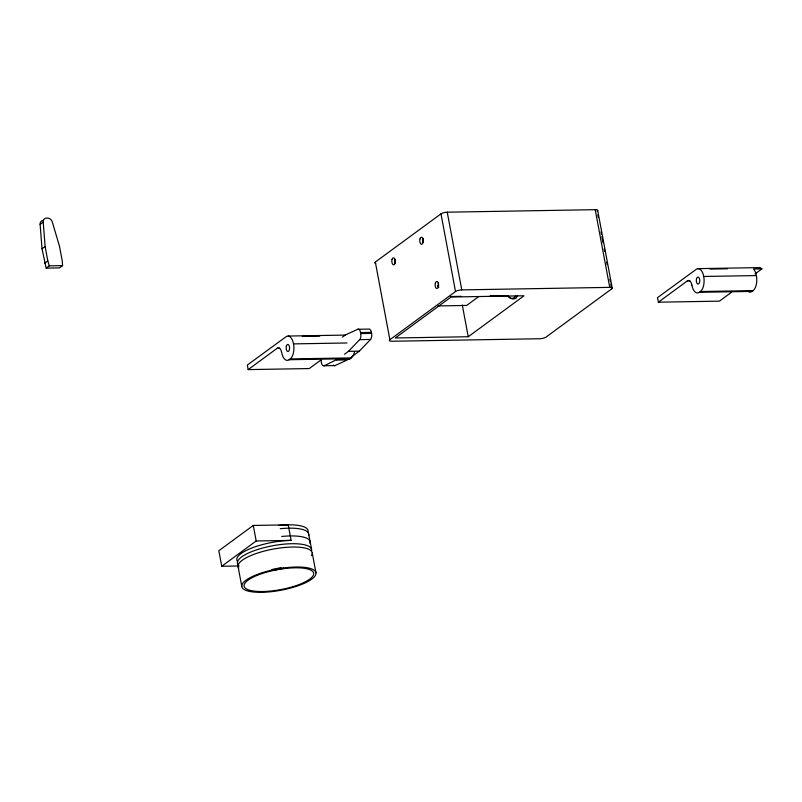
<?xml version="1.0" encoding="UTF-8"?>
<svg xmlns="http://www.w3.org/2000/svg" width="802" height="802" viewBox="0 0 802 802"><rect width="100%" height="100%" fill="white"/><g stroke="black" fill="none" stroke-linecap="round" stroke-linejoin="round"><path stroke-width="1.2" d="M344.479 354.263L348.459 351.336L359.707 339.627L370.574 339.447A4.892 2.396 89 0 0 371.577 333.421M351.366 356.99L359.326 351.156L370.574 339.447M40.11 224.359L43.208 222.084A4.712 3.88 53.7 0 1 46.556 218.094L47.468 218.074A4.712 3.88 53.7 0 1 52.28 221.923L59.498 246.264L62.205 260.69L62.586 265.612L59.488 267.888L46.175 268.119L42.025 248.78L40.11 224.359A4.712 3.88 53.7 0 1 43.458 220.37M42.025 248.78L45.123 246.505L43.208 222.084M44.722 263.206L47.819 260.941L45.123 246.505M46.175 268.119L49.273 265.843L62.586 265.612M610.783 284.028L611.695 288.88L546.052 337.091A4.712 1.343 -10.6 0 1 539.796 338.735L391.837 341.251A4.712 1.343 -10.6 0 1 389.882 339.737L375.336 262.043L440.98 213.843A4.712 1.343 -10.6 0 1 447.245 212.189L595.194 209.673A4.712 1.343 -10.6 0 1 597.159 211.187M346.965 342.975L293.532 343.888A11.779 5.764 89 0 0 286.073 336.72L247.317 365.07L248.169 369.602L277.211 348.268L279.708 348.228M342.404 337.121L345.391 334.935L357.772 329.281L368.639 329.091A4.892 2.396 89 0 1 371.376 332.379L371.607 333.391L360.74 333.582L360.549 332.539A4.892 2.396 89 0 0 357.772 329.211M321.261 359.737L309.241 368.569L248.169 369.602M321.021 359.747A4.892 2.396 89 0 0 321.211 361.421L321.371 362.494A4.892 2.396 89 0 0 324.148 365.822L338.514 358.644M389.882 339.737L455.526 291.527A4.712 1.343 -10.6 0 1 461.782 289.883L609.741 287.367A4.712 1.343 -10.6 0 1 611.695 288.88M478.694 296.62L466.674 305.442L438.012 305.933M468.238 336.74L524.017 295.778L451.075 297.011L395.286 337.983L468.238 336.74L462.293 305.001M237.522 561.43A37.704 10.767 -10.6 0 1 251.617 548.097A37.704 10.767 -10.6 0 1 291.116 540.388L288.209 524.849L253.272 525.44L218.836 550.723L221.743 566.262L239.217 565.971M221.743 566.262L256.179 540.979L291.116 540.388M756.426 275.577L703.725 276.469A11.779 5.764 89 0 0 696.266 269.312L657.51 297.662L658.362 302.194L687.404 280.86L689.9 280.81M754.983 273.963L761.9 268.881A11.779 5.764 89 0 0 757.339 268.269M731.454 292.329L719.424 301.151L658.362 302.194M277.211 348.268A7.068 3.459 89 0 1 281.692 352.559A11.779 5.764 89 0 0 289.141 359.717L290.214 358.925L351.286 357.892A11.779 5.764 89 0 0 354.494 351.857M346.935 359.025A11.779 5.764 89 0 0 350.213 358.674L351.286 357.892M691.885 285.151A11.779 5.764 89 0 0 699.334 292.299L700.407 291.517L753.108 290.625A11.779 5.764 89 0 0 756.807 280.289A11.779 5.764 89 0 0 753.529 269.021L761.9 268.881M748.326 291.507A11.779 5.764 89 0 0 752.035 291.407L753.108 290.625M281.713 568.588L281.161 568.688M279.337 569.019L278.976 569.079A33.113 9.464 -10.6 0 1 272.159 569.991M697.83 268.65L759.544 267.607M709.981 269.071L727.424 268.78M450.313 296.529L461.531 296.339M490.202 295.858L507.646 295.557A11.779 5.764 89 0 1 503.947 295.657M699.334 292.299L752.035 291.407M360.549 332.539L371.406 332.359M288.209 336.048L345.542 335.076M302.284 336.439L319.727 336.148M348.459 351.336L359.326 351.156M289.141 359.717L350.213 358.674M336.529 360.098L347.396 359.918L335.005 365.572L324.148 365.752M47.819 260.941L49.273 265.843M597.66 210.335L612.207 288.028M597.841 214.826L598.292 217.262M601.019 231.828L601.47 234.254M601.931 236.68L603.064 242.745M604.197 248.82L604.658 251.247M606.693 262.174L607.154 264.6M609.881 279.166L610.332 281.592M595.194 209.673L609.741 287.367M447.245 212.189L461.782 289.883M440.98 213.843L455.526 291.527M308.69 533.972L311.597 549.51M312.219 552.839L315.958 572.818M253.272 525.44L256.179 540.979M238.064 566.543L241.803 586.523M703.725 276.469A11.779 5.764 89 0 1 700.407 291.517M687.404 280.86A7.068 3.459 89 0 1 691.885 285.141M395.366 263.567A3.539 1.734 89 0 1 395.135 259.407M423.145 242.465A3.539 1.734 89 0 1 423.215 238.555M375.647 263.417A4.712 1.343 -10.6 0 1 375.336 262.043M515.856 298.665A14.737 7.208 89 0 1 515.365 298.424M507.927 295.527A7.068 3.459 89 0 1 504.729 295.477M517.641 295.808A14.737 7.208 89 0 1 509.691 297.201M438.784 287.517A3.539 1.734 89 0 1 438.534 282.795M360.71 333.602A4.892 2.396 89 0 1 359.727 339.687M335.015 365.632A4.892 2.396 89 0 1 333.361 365.02M293.532 343.888A11.779 5.764 89 0 1 290.214 358.925M437.621 285.773A7.068 3.459 89 0 1 438.193 286.645M495.576 295.798A11.779 5.764 89 0 1 495.265 295.577M505.681 295.507A7.068 3.459 89 0 1 504.007 295.527M515.656 295.908A14.737 7.208 89 0 1 507.496 295.818M281.733 536.468A37.704 10.767 -10.6 0 1 309.973 543.415M278.495 525.49A37.704 10.767 -10.6 0 1 307.898 532.317M280.279 528.698A37.704 10.767 -10.6 0 1 308.519 535.646M238.765 568.087A37.704 10.767 -10.6 0 1 275.216 548.728A37.704 10.767 -10.6 0 1 311.487 555.676M283.557 568.157A35.188 10.055 -10.6 0 1 272.65 570.302M238.144 564.758A37.704 10.767 -10.6 0 1 272.78 545.731A37.704 10.767 -10.6 0 1 311.427 551.185M281.031 567.525A35.238 10.767 -12.5 0 1 272.119 569.45M696.567 278.675A3.539 1.734 89 0 0 698.041 284.088A3.539 1.734 89 0 0 699.565 278.895A3.539 1.734 89 0 0 696.567 278.675M392.068 259.417A3.539 1.734 89 0 0 393.541 264.82A3.539 1.734 89 0 0 395.065 259.637A3.539 1.734 89 0 0 392.068 259.417M420.047 238.876A3.539 1.734 89 0 0 421.521 244.279A3.539 1.734 89 0 0 423.045 239.086A3.539 1.734 89 0 0 420.047 238.876M435.366 283.116A3.539 1.734 89 0 0 436.839 288.519A3.539 1.734 89 0 0 438.363 283.327A3.539 1.734 89 0 0 435.366 283.116M286.374 346.093A3.539 1.734 89 0 0 287.848 351.497A3.539 1.734 89 0 0 289.372 346.304A3.539 1.734 89 0 0 286.374 346.093M260.159 592.327A37.704 10.767 -10.6 0 0 315.998 573.36A37.704 10.767 -10.6 0 0 260.49 573.31A37.704 10.767 -10.6 0 0 260.159 592.327M261.332 591.535A35.348 10.095 -10.6 0 0 313.672 573.761A35.348 10.095 -10.6 0 0 261.642 573.711A35.348 10.095 -10.6 0 0 261.332 591.535"/></g></svg>
